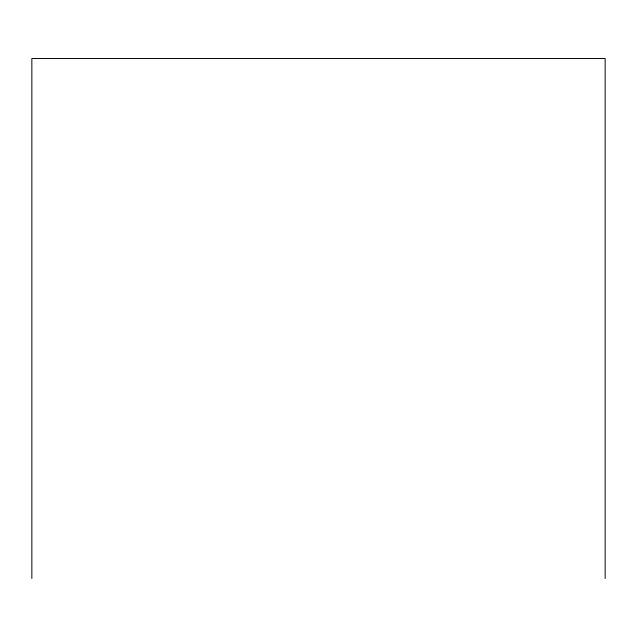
<?xml version="1.0" encoding="UTF-8"?>
<svg xmlns="http://www.w3.org/2000/svg" width="637" height="637" viewBox="0 0 637 637"><rect width="100%" height="100%" fill="white"/><g stroke="black" fill="none" stroke-linecap="round" stroke-linejoin="round"><path stroke-width="0.96" d="M605.15 578.484L605.15 58.516L31.85 58.516L31.85 578.484"/></g></svg>
